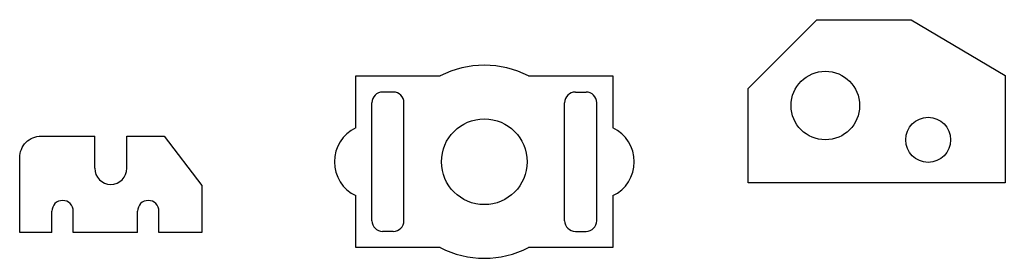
# Model space of a CAD drawing. Header units: millimetres. Extents: x 1651 to 3660, y 1944 to 2310.
# Drawn here: x 1651 to 2571, y 1998 to 2220 of the extents above; entities that cross this region are included whole.
import ezdxf

# ---------------------------------------------------------------- set-up
doc = ezdxf.new("R2010")
doc.units = ezdxf.units.MM

msp = doc.modelspace()

# ---------------------------------------------------------------- linework, layer by layer
for p, q in [((1964.325, 2119.515), (1964.325, 2167.892)), ((1999.325, 2152.892), (1989.325, 2152.892)), ((2169.325, 2152.892), (2179.325, 2152.892)), ((1979.325, 2032.892), (1979.325, 2142.892)), ((2009.325, 2032.892), (2009.325, 2142.892)), ((2159.325, 2032.892), (2159.325, 2142.892)), ((2189.325, 2032.892), (2189.325, 2142.892)), ((1720.535, 2081.787), (1720.535, 2111.787)), ((1750.535, 2081.787), (1750.535, 2111.787)), ((1650.535, 2021.787), (1650.535, 2091.787)), ((1964.325, 2007.892), (1964.325, 2056.27)), ((1680.535, 2021.787), (1680.535, 2041.787)), ((1700.535, 2021.787), (1700.535, 2041.787)), ((1760.535, 2021.787), (1760.535, 2041.787)), ((1780.535, 2021.787), (1780.535, 2041.787)), ((1999.325, 2022.892), (1989.325, 2022.892)), ((2169.325, 2022.892), (2179.325, 2022.892))]:
    msp.add_line(p, q)
msp.add_lwpolyline([(2394.724, 2220.323), (2482.724, 2220.323), (2570.724, 2168.323), (2570.724, 2068.323), (2330.724, 2068.323), (2330.724, 2156.323)], close=True)
for points in [[(1964.325, 2119.515), (1964.325, 2167.892), (2043.094, 2167.892)], [(2125.556, 2167.892), (2204.325, 2167.892), (2204.325, 2119.515)], [(1750.535, 2111.787), (1785.535, 2111.787), (1820.535, 2065.787), (1820.535, 2021.787), (1780.535, 2021.787)], [(2043.094, 2007.892), (1964.325, 2007.892), (1964.325, 2056.27)], [(2204.325, 2056.27), (2204.325, 2007.892), (2125.556, 2007.892)], [(1760.535, 2021.787), (1700.535, 2021.787)]]:
    msp.add_lwpolyline(points)
msp.add_lwpolyline([(1680.535, 2021.787), (1650.535, 2021.787), (1650.535, 2091.787, -0.4142136), (1670.535, 2111.787), (1720.535, 2111.787)], format="xyb")
for centre, radius in [((2402.724, 2140.323), 32), ((2084.325, 2087.892), 40), ((2498.724, 2108.323), 21)]:
    msp.add_circle(centre, radius)
for centre, radius, start, end in [((2084.325, 2087.892), 90, 62.733956, 117.266044), ((1989.325, 2142.892), 10, 90, 180), ((1999.325, 2142.892), 10, 0, 90), ((2169.325, 2142.892), 10, 90, 180), ((2179.325, 2142.892), 10, 360, 90), ((1979.325, 2087.892), 35, 115.376934, 244.623066), ((2189.325, 2087.892), 35, 295.376934, 64.623066), ((1735.535, 2081.787), 15, 180, 0), ((1690.535, 2041.787), 10, 0, 180), ((1770.535, 2041.787), 10, 0, 180), ((1989.325, 2032.892), 10, 180, 270), ((1999.325, 2032.892), 10, 270, 0), ((2169.325, 2032.892), 10, 180, 270), ((2179.325, 2032.892), 10, 270, 360), ((2084.325, 2087.892), 90, 242.733956, 297.266044)]:
    msp.add_arc(centre, radius, start, end)

doc.saveas('drawing.dxf')
